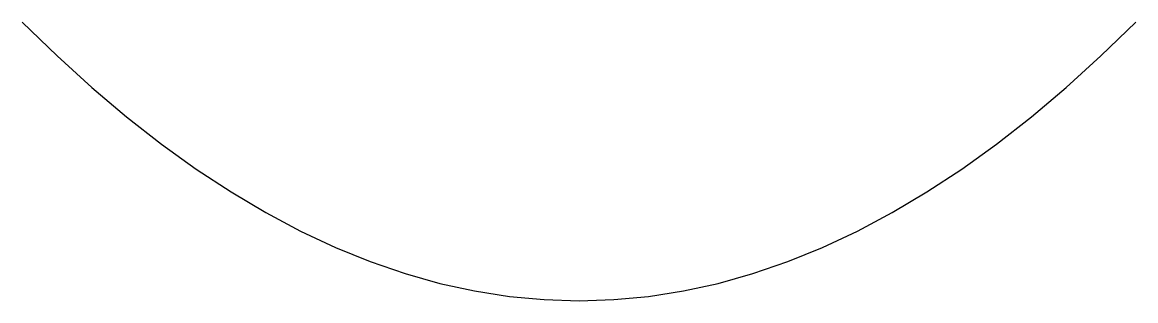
# Model space of a CAD drawing. Header units: metres. Extents: x -1 to 1, y 0 to 0.5.
import ezdxf

# ---------------------------------------------------------------- set-up
doc = ezdxf.new("R2010")
doc.units = ezdxf.units.M

msp = doc.modelspace()

# ---------------------------------------------------------------- linework, layer by layer
at = {"color": 255}
for p, q in [((-1, 0.5), (-0.9375, 0.4395)), ((0.9375, 0.4395), (1, 0.5)), ((-0.9375, 0.4395), (-0.875, 0.3828)), ((0.875, 0.3828), (0.9375, 0.4395)), ((-0.875, 0.3828), (-0.8125, 0.3301)), ((0.8125, 0.3301), (0.875, 0.3828)), ((-0.8125, 0.3301), (-0.75, 0.2812)), ((0.75, 0.2812), (0.8125, 0.3301)), ((-0.75, 0.2812), (-0.6875, 0.2363)), ((0.6875, 0.2363), (0.75, 0.2812)), ((-0.6875, 0.2363), (-0.625, 0.1953)), ((0.625, 0.1953), (0.6875, 0.2363)), ((-0.625, 0.1953), (-0.5625, 0.1582)), ((0.5625, 0.1582), (0.625, 0.1953)), ((-0.5625, 0.1582), (-0.5, 0.125)), ((0.5, 0.125), (0.5625, 0.1582)), ((-0.5, 0.125), (-0.4375, 0.0957)), ((0.4375, 0.0957), (0.5, 0.125)), ((-0.4375, 0.0957), (-0.375, 0.0703)), ((0.375, 0.0703), (0.4375, 0.0957)), ((-0.375, 0.0703), (-0.3125, 0.0488)), ((0.3125, 0.0488), (0.375, 0.0703)), ((-0.3125, 0.0488), (-0.25, 0.0312)), ((0.25, 0.0312), (0.3125, 0.0488)), ((-0.25, 0.0312), (-0.1875, 0.0176)), ((0.1875, 0.0176), (0.25, 0.0312)), ((-0.1875, 0.0176), (-0.125, 0.0078)), ((-0.125, 0.0078), (-0.0625, 0.002)), ((-0.0625, 0.002), (0, 0)), ((0, 0), (0.0625, 0.002)), ((0.0625, 0.002), (0.125, 0.0078)), ((0.125, 0.0078), (0.1875, 0.0176))]:
    msp.add_line(p, q, dxfattribs=at)

doc.saveas('drawing.dxf')
